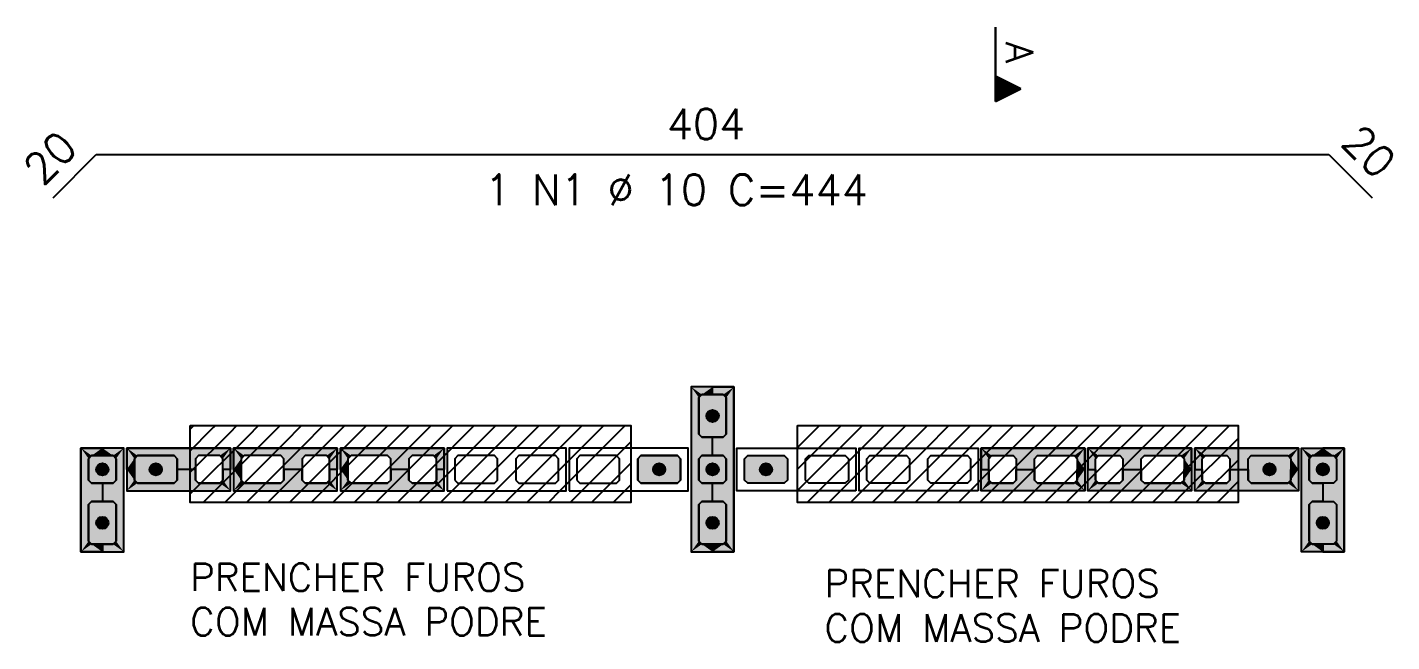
# Model space of a CAD drawing. Extents: x -1.9 to 86, y -1.6 to 61.
# Drawn here: x 54.97 to 63.92, y 24.1 to 28.12 of the extents above; entities that cross this region are included whole.
import ezdxf

# ---------------------------------------------------------------- set-up
doc = ezdxf.new("R2010")
doc.units = 0
doc.header["$MEASUREMENT"] = 0
for name, color, linetype in [('PENA_01', 1, 'CONTINUOUS'), ('PENA_02', 2, 'CONTINUOUS'), ('PENA_03', 3, 'CONTINUOUS'), ('PENA_05', 5, 'CONTINUOUS'), ('PENA_11', 252, 'CONTINUOUS'), ('PENA_19', 240, 'CONTINUOUS'), ('PENA_21', 100, 'CONTINUOUS')]:
    doc.layers.add(name, color=color, linetype=linetype)
doc.styles.get("Standard").update_dxf_attribs({"font": 'ROMANS.SHX'})

msp = doc.modelspace()

# ---------------------------------------------------------------- linework, layer by layer
at = {"layer": 'PENA_01', "linetype": 'Continuous'}
for p, q in [((56.0402, 25.4898), (56.0601, 25.5096)), ((56.0402, 25.3484), (56.1805, 25.4886)), ((56.0601, 25.5096), (56.0635, 25.5131)), ((56.1805, 25.4886), (56.2049, 25.5131)), ((56.3009, 25.4676), (56.3464, 25.5131)), ((56.4213, 25.4466), (56.4878, 25.5131)), ((56.5417, 25.4256), (56.6292, 25.5131)), ((56.6621, 25.4045), (56.7706, 25.5131)), ((56.7825, 25.3835), (56.912, 25.5131)), ((56.9029, 25.3625), (57.0535, 25.5131)), ((57.0233, 25.3415), (57.1949, 25.5131)), ((57.1437, 25.3205), (57.3363, 25.5131)), ((57.2641, 25.2995), (57.4777, 25.5131)), ((57.3846, 25.2785), (57.6191, 25.5131)), ((57.505, 25.2575), (57.7606, 25.5131)), ((57.6254, 25.2364), (57.902, 25.5131)), ((57.7458, 25.2154), (58.0434, 25.5131)), ((57.8662, 25.1944), (58.1848, 25.5131)), ((57.9866, 25.1734), (58.3263, 25.5131)), ((58.107, 25.1524), (58.4677, 25.5131)), ((58.2274, 25.1314), (58.6091, 25.5131)), ((58.3478, 25.1104), (58.7505, 25.5131)), ((58.4682, 25.0894), (58.8919, 25.5131)), ((60.0215, 25.5113), (60.023, 25.5128)), ((60.0215, 25.3698), (60.1434, 25.4918)), ((60.023, 25.5128), (60.0233, 25.5131)), ((60.1434, 25.4918), (60.1647, 25.5131)), ((60.2639, 25.4708), (60.3061, 25.5131)), ((60.3843, 25.4498), (60.4476, 25.5131)), ((60.5047, 25.4287), (60.589, 25.5131)), ((60.6251, 25.4077), (60.7304, 25.5131)), ((60.7455, 25.3867), (60.8718, 25.5131)), ((60.8659, 25.3657), (61.0133, 25.5131)), ((60.9863, 25.3447), (61.1547, 25.5131)), ((61.1067, 25.3237), (61.2961, 25.5131)), ((61.2271, 25.3027), (61.4375, 25.5131)), ((61.3475, 25.2817), (61.5789, 25.5131)), ((61.468, 25.2606), (61.7204, 25.5131)), ((61.5884, 25.2396), (61.8618, 25.5131)), ((61.7088, 25.2186), (62.0032, 25.5131)), ((61.8292, 25.1976), (62.1446, 25.5131)), ((61.9496, 25.1766), (62.286, 25.5131)), ((62.07, 25.1556), (62.4275, 25.5131)), ((62.1904, 25.1346), (62.5689, 25.5131)), ((62.3108, 25.1136), (62.7103, 25.5131)), ((62.4312, 25.0926), (62.8517, 25.5131)), ((56.0402, 25.2069), (56.3009, 25.4676)), ((56.0402, 25.0655), (56.4213, 25.4466)), ((56.1253, 25.0092), (56.5417, 25.4256)), ((56.2668, 25.0092), (56.6621, 25.4045)), ((58.5886, 25.0684), (58.9276, 25.4073)), ((60.0215, 25.2284), (60.2639, 25.4708)), ((60.0215, 25.087), (60.3843, 25.4498)), ((60.0851, 25.0092), (60.5047, 25.4287)), ((60.2266, 25.0092), (60.6251, 25.4077)), ((62.5516, 25.0715), (62.9089, 25.4288)), ((56.4082, 25.0092), (56.7825, 25.3835)), ((56.5496, 25.0092), (56.9029, 25.3625)), ((56.691, 25.0092), (57.0233, 25.3415)), ((56.8324, 25.0092), (57.1437, 25.3205)), ((60.368, 25.0092), (60.7455, 25.3867)), ((60.5094, 25.0092), (60.8659, 25.3657)), ((60.6508, 25.0092), (60.9863, 25.3447)), ((60.7922, 25.0092), (61.1067, 25.3237)), ((56.9739, 25.0092), (57.2641, 25.2995)), ((57.1153, 25.0092), (57.3846, 25.2785)), ((57.2567, 25.0092), (57.505, 25.2575)), ((57.3981, 25.0092), (57.6254, 25.2364)), ((58.7091, 25.0473), (58.9276, 25.2659)), ((60.9337, 25.0092), (61.2271, 25.3027)), ((61.0751, 25.0092), (61.3475, 25.2817)), ((61.2165, 25.0092), (61.468, 25.2606)), ((61.3579, 25.0092), (61.5884, 25.2396)), ((62.672, 25.0505), (62.9089, 25.2874)), ((57.5395, 25.0092), (57.7458, 25.2154)), ((57.681, 25.0092), (57.8662, 25.1944)), ((57.8224, 25.0092), (57.9866, 25.1734)), ((57.9638, 25.0092), (58.107, 25.1524)), ((58.1052, 25.0092), (58.2274, 25.1314)), ((61.4993, 25.0092), (61.7088, 25.2186)), ((61.6408, 25.0092), (61.8292, 25.1976)), ((61.7822, 25.0092), (61.9496, 25.1766)), ((61.9236, 25.0092), (62.07, 25.1556)), ((62.065, 25.0092), (62.1904, 25.1346)), ((62.7925, 25.0295), (62.9089, 25.146)), ((58.2467, 25.0092), (58.3478, 25.1104)), ((58.3881, 25.0092), (58.4682, 25.0894)), ((58.5295, 25.0092), (58.5886, 25.0684)), ((58.6709, 25.0092), (58.7091, 25.0473)), ((58.8295, 25.0263), (58.9276, 25.1245)), ((62.2065, 25.0092), (62.3108, 25.1136)), ((62.3479, 25.0092), (62.4312, 25.0926)), ((62.4893, 25.0092), (62.5516, 25.0715)), ((62.6307, 25.0092), (62.672, 25.0505)), ((58.8123, 25.0092), (58.8295, 25.0263)), ((62.7721, 25.0092), (62.7925, 25.0295))]:
    msp.add_line(p, q, dxfattribs=at)
for points in [[(59.5341, 25.4361), (59.5541, 25.4561), (59.5541, 25.6961), (59.5341, 25.7161), (59.3941, 25.7161), (59.3741, 25.6961), (59.3741, 25.4561), (59.3941, 25.4361), (59.5341, 25.4361)], [(56.0402, 25.5131), (58.9276, 25.5131), (58.9276, 25.0092), (56.0402, 25.0092), (56.0402, 25.5131)], [(60.0215, 25.5131), (62.9089, 25.5131), (62.9089, 25.0092), (60.0215, 25.0092), (60.0215, 25.5131)], [(55.3741, 25.2961), (55.3741, 25.1561), (55.3941, 25.1361), (55.5341, 25.1361), (55.5541, 25.1561), (55.5541, 25.2961), (55.5341, 25.3161), (55.3941, 25.3161), (55.3741, 25.2961)], [(55.9341, 25.3161), (55.6941, 25.3161), (55.6741, 25.2961), (55.6741, 25.1561), (55.6941, 25.1361), (55.9341, 25.1361), (55.9541, 25.1561), (55.9541, 25.2961), (55.9341, 25.3161)], [(56.2341, 25.3161), (56.0941, 25.3161), (56.0741, 25.2961), (56.0741, 25.1561), (56.0941, 25.1361), (56.2341, 25.1361), (56.2541, 25.1561), (56.2541, 25.2961), (56.2341, 25.3161)], [(56.6341, 25.3161), (56.3941, 25.3161), (56.3741, 25.2961), (56.3741, 25.1561), (56.3941, 25.1361), (56.6341, 25.1361), (56.6541, 25.1561), (56.6541, 25.2961), (56.6341, 25.3161)], [(56.9341, 25.3161), (56.7941, 25.3161), (56.7741, 25.2961), (56.7741, 25.1561), (56.7941, 25.1361), (56.9341, 25.1361), (56.9541, 25.1561), (56.9541, 25.2961), (56.9341, 25.3161)], [(57.3341, 25.3161), (57.0941, 25.3161), (57.0741, 25.2961), (57.0741, 25.1561), (57.0941, 25.1361), (57.3341, 25.1361), (57.3541, 25.1561), (57.3541, 25.2961), (57.3341, 25.3161)], [(57.6341, 25.3161), (57.4941, 25.3161), (57.4741, 25.2961), (57.4741, 25.1561), (57.4941, 25.1361), (57.6341, 25.1361), (57.6541, 25.1561), (57.6541, 25.2961), (57.6341, 25.3161)], [(57.7741, 25.1561), (57.7941, 25.1361), (58.0341, 25.1361), (58.0541, 25.1561), (58.0541, 25.2961), (58.0341, 25.3161), (57.7941, 25.3161), (57.7741, 25.2961), (57.7741, 25.1561)], [(58.1741, 25.1561), (58.1941, 25.1361), (58.4341, 25.1361), (58.4541, 25.1561), (58.4541, 25.2961), (58.4341, 25.3161), (58.1941, 25.3161), (58.1741, 25.2961), (58.1741, 25.1561)], [(58.5741, 25.1561), (58.5941, 25.1361), (58.8341, 25.1361), (58.8541, 25.1561), (58.8541, 25.2961), (58.8341, 25.3161), (58.5941, 25.3161), (58.5741, 25.2961), (58.5741, 25.1561)], [(58.9741, 25.1561), (58.9941, 25.1361), (59.2341, 25.1361), (59.2541, 25.1561), (59.2541, 25.2961), (59.2341, 25.3161), (58.9941, 25.3161), (58.9741, 25.2961), (58.9741, 25.1561)], [(59.5341, 25.1361), (59.5541, 25.1561), (59.5541, 25.2961), (59.5341, 25.3161), (59.3941, 25.3161), (59.3741, 25.2961), (59.3741, 25.1561), (59.3941, 25.1361), (59.5341, 25.1361)], [(59.9541, 25.1561), (59.9341, 25.1361), (59.6941, 25.1361), (59.6741, 25.1561), (59.6741, 25.2961), (59.6941, 25.3161), (59.9341, 25.3161), (59.9541, 25.2961), (59.9541, 25.1561)], [(60.3541, 25.1561), (60.3341, 25.1361), (60.0941, 25.1361), (60.0741, 25.1561), (60.0741, 25.2961), (60.0941, 25.3161), (60.3341, 25.3161), (60.3541, 25.2961), (60.3541, 25.1561)], [(60.7541, 25.1561), (60.7341, 25.1361), (60.4941, 25.1361), (60.4741, 25.1561), (60.4741, 25.2961), (60.4941, 25.3161), (60.7341, 25.3161), (60.7541, 25.2961), (60.7541, 25.1561)], [(61.1541, 25.1561), (61.1341, 25.1361), (60.8941, 25.1361), (60.8741, 25.1561), (60.8741, 25.2961), (60.8941, 25.3161), (61.1341, 25.3161), (61.1541, 25.2961), (61.1541, 25.1561)], [(61.2941, 25.3161), (61.4341, 25.3161), (61.4541, 25.2961), (61.4541, 25.1561), (61.4341, 25.1361), (61.2941, 25.1361), (61.2741, 25.1561), (61.2741, 25.2961), (61.2941, 25.3161)], [(61.5941, 25.3161), (61.8341, 25.3161), (61.8541, 25.2961), (61.8541, 25.1561), (61.8341, 25.1361), (61.5941, 25.1361), (61.5741, 25.1561), (61.5741, 25.2961), (61.5941, 25.3161)], [(61.9941, 25.3161), (62.1341, 25.3161), (62.1541, 25.2961), (62.1541, 25.1561), (62.1341, 25.1361), (61.9941, 25.1361), (61.9741, 25.1561), (61.9741, 25.2961), (61.9941, 25.3161)], [(62.2941, 25.3161), (62.5341, 25.3161), (62.5541, 25.2961), (62.5541, 25.1561), (62.5341, 25.1361), (62.2941, 25.1361), (62.2741, 25.1561), (62.2741, 25.2961), (62.2941, 25.3161)], [(62.6941, 25.3161), (62.8341, 25.3161), (62.8541, 25.2961), (62.8541, 25.1561), (62.8341, 25.1361), (62.6941, 25.1361), (62.6741, 25.1561), (62.6741, 25.2961), (62.6941, 25.3161)], [(62.9941, 25.3161), (63.2341, 25.3161), (63.2541, 25.2961), (63.2541, 25.1561), (63.2341, 25.1361), (62.9941, 25.1361), (62.9741, 25.1561), (62.9741, 25.2961), (62.9941, 25.3161)], [(63.5541, 25.2961), (63.5541, 25.1561), (63.5341, 25.1361), (63.3941, 25.1361), (63.3741, 25.1561), (63.3741, 25.2961), (63.3941, 25.3161), (63.5341, 25.3161), (63.5541, 25.2961)], [(55.3741, 24.9961), (55.3741, 24.7561), (55.3941, 24.7361), (55.5341, 24.7361), (55.5541, 24.7561), (55.5541, 24.9961), (55.5341, 25.0161), (55.3941, 25.0161), (55.3741, 24.9961)], [(59.5341, 24.7361), (59.5541, 24.7561), (59.5541, 24.9961), (59.5341, 25.0161), (59.3941, 25.0161), (59.3741, 24.9961), (59.3741, 24.7561), (59.3941, 24.7361), (59.5341, 24.7361)], [(63.5541, 24.9961), (63.5541, 24.7561), (63.5341, 24.7361), (63.3941, 24.7361), (63.3741, 24.7561), (63.3741, 24.9961), (63.3941, 25.0161), (63.5341, 25.0161), (63.5541, 24.9961)]]:
    msp.add_lwpolyline(points, dxfattribs=at)
at = {"layer": 'PENA_02', "linetype": 'Continuous'}
for p, q in [((59.6041, 25.7661), (59.3241, 25.7661)), ((59.3241, 25.7661), (59.3241, 24.6861)), ((59.6041, 24.6861), (59.6041, 25.7661)), ((59.3241, 24.6861), (59.6041, 24.6861))]:
    msp.add_line(p, q, dxfattribs=at)
for points in [[(55.3241, 25.3661), (55.3241, 24.6861), (55.6041, 24.6861), (55.6041, 25.3661), (55.3241, 25.3661)], [(56.3041, 25.3661), (55.6241, 25.3661), (55.6241, 25.0861), (56.3041, 25.0861), (56.3041, 25.3661)], [(57.0041, 25.3661), (56.3241, 25.3661), (56.3241, 25.0861), (57.0041, 25.0861), (57.0041, 25.3661)], [(57.7041, 25.3661), (57.0241, 25.3661), (57.0241, 25.0861), (57.7041, 25.0861), (57.7041, 25.3661)], [(57.7241, 25.0861), (58.5041, 25.0861), (58.5041, 25.3661), (57.7241, 25.3661), (57.7241, 25.0861)], [(58.5241, 25.0861), (59.3041, 25.0861), (59.3041, 25.3661), (58.5241, 25.3661), (58.5241, 25.0861)], [(60.4041, 25.0861), (59.6241, 25.0861), (59.6241, 25.3661), (60.4041, 25.3661), (60.4041, 25.0861)], [(61.2041, 25.0861), (60.4241, 25.0861), (60.4241, 25.3661), (61.2041, 25.3661), (61.2041, 25.0861)], [(61.2241, 25.3661), (61.9041, 25.3661), (61.9041, 25.0861), (61.2241, 25.0861), (61.2241, 25.3661)], [(61.9241, 25.3661), (62.6041, 25.3661), (62.6041, 25.0861), (61.9241, 25.0861), (61.9241, 25.3661)], [(62.6241, 25.3661), (63.3041, 25.3661), (63.3041, 25.0861), (62.6241, 25.0861), (62.6241, 25.3661)], [(63.6041, 25.3661), (63.6041, 24.6861), (63.3241, 24.6861), (63.3241, 25.3661), (63.6041, 25.3661)]]:
    msp.add_lwpolyline(points, dxfattribs=at)
at = {"layer": 'PENA_03', "linetype": 'Continuous'}
for p, q in [((61.3188, 28.123), (61.3188, 27.6366)), ((61.3195, 27.8022), (61.3195, 28.123)), ((61.4848, 27.7196), (61.3195, 27.8022)), ((61.3195, 27.6378), (61.3195, 27.8014)), ((61.4832, 27.7196), (61.3195, 27.8014)), ((61.3316, 27.643), (61.3316, 27.7962)), ((61.3444, 27.6494), (61.3444, 27.7898)), ((61.3571, 27.6558), (61.3571, 27.7834)), ((61.3699, 27.6622), (61.3699, 27.777)), ((61.3827, 27.6686), (61.3827, 27.7707)), ((61.3954, 27.6749), (61.3954, 27.7643)), ((61.4082, 27.6813), (61.4082, 27.7579)), ((61.4209, 27.6877), (61.4209, 27.7515)), ((61.4337, 27.6941), (61.4337, 27.7451)), ((61.4465, 27.7005), (61.4465, 27.7388)), ((61.4592, 27.7068), (61.4592, 27.7324)), ((61.472, 27.7132), (61.472, 27.726)), ((61.3188, 27.6366), (61.4848, 27.7196)), ((61.3195, 27.6378), (61.4832, 27.7196))]:
    msp.add_line(p, q, dxfattribs=at)
for points in [[(59.3941, 25.4361), (59.3741, 25.4561), (59.3741, 25.6961), (59.3941, 25.7161), (59.5341, 25.7161), (59.5541, 25.6961), (59.5541, 25.4561), (59.5341, 25.4361), (59.3941, 25.4361)], [(55.5541, 25.1561), (55.5341, 25.1361), (55.3941, 25.1361), (55.3741, 25.1561), (55.3741, 25.2961), (55.3941, 25.3161), (55.5341, 25.3161), (55.5541, 25.2961), (55.5541, 25.1561)], [(55.6741, 25.2961), (55.6941, 25.3161), (55.9341, 25.3161), (55.9541, 25.2961), (55.9541, 25.1561), (55.9341, 25.1361), (55.6941, 25.1361), (55.6741, 25.1561), (55.6741, 25.2961)], [(59.2541, 25.1561), (59.2341, 25.1361), (58.9941, 25.1361), (58.9741, 25.1561), (58.9741, 25.2961), (58.9941, 25.3161), (59.2341, 25.3161), (59.2541, 25.2961), (59.2541, 25.1561)], [(59.5541, 25.1561), (59.5341, 25.1361), (59.3941, 25.1361), (59.3741, 25.1561), (59.3741, 25.2961), (59.3941, 25.3161), (59.5341, 25.3161), (59.5541, 25.2961), (59.5541, 25.1561)], [(59.6741, 25.2961), (59.6941, 25.3161), (59.9341, 25.3161), (59.9541, 25.2961), (59.9541, 25.1561), (59.9341, 25.1361), (59.6941, 25.1361), (59.6741, 25.1561), (59.6741, 25.2961)], [(63.2541, 25.1561), (63.2341, 25.1361), (62.9941, 25.1361), (62.9741, 25.1561), (62.9741, 25.2961), (62.9941, 25.3161), (63.2341, 25.3161), (63.2541, 25.2961), (63.2541, 25.1561)], [(63.5541, 25.1561), (63.5341, 25.1361), (63.3941, 25.1361), (63.3741, 25.1561), (63.3741, 25.2961), (63.3941, 25.3161), (63.5341, 25.3161), (63.5541, 25.2961), (63.5541, 25.1561)], [(55.3941, 24.7361), (55.3741, 24.7561), (55.3741, 24.9961), (55.3941, 25.0161), (55.5341, 25.0161), (55.5541, 24.9961), (55.5541, 24.7561), (55.5341, 24.7361), (55.3941, 24.7361)], [(59.3941, 24.7361), (59.3741, 24.7561), (59.3741, 24.9961), (59.3941, 25.0161), (59.5341, 25.0161), (59.5541, 24.9961), (59.5541, 24.7561), (59.5341, 24.7361), (59.3941, 24.7361)], [(63.3941, 24.7361), (63.3741, 24.7561), (63.3741, 24.9961), (63.3941, 25.0161), (63.5341, 25.0161), (63.5541, 24.9961), (63.5541, 24.7561), (63.5341, 24.7361), (63.3941, 24.7361)]]:
    msp.add_lwpolyline(points, dxfattribs=at)
for centre in [(59.4641, 25.5761), (55.4641, 25.2261), (55.8141, 25.2261), (59.1141, 25.2261), (59.4641, 25.2261), (59.8141, 25.2261), (63.1141, 25.2261), (63.4641, 25.2261), (55.4641, 24.8761), (59.4641, 24.8761), (63.4641, 24.8761)]:
    msp.add_circle(centre, 0.04, dxfattribs=at)
for points in [[(59.5041, 25.5761), (59.4441, 25.6107), (59.4265, 25.5897)], [(59.5041, 25.5761), (59.4265, 25.5897), (59.4265, 25.5624)], [(59.5041, 25.5761), (59.471, 25.6155), (59.4441, 25.6107)], [(59.5041, 25.5761), (59.4947, 25.6018), (59.471, 25.6155)], [(59.5041, 25.5761), (59.4265, 25.5624), (59.4441, 25.5414)], [(59.5041, 25.5761), (59.4441, 25.5414), (59.471, 25.5367)], [(59.5041, 25.5761), (59.471, 25.5367), (59.4947, 25.5504)], [(59.5041, 25.5761), (59.4947, 25.5504), (59.5041, 25.5761)], [(55.5041, 25.2261), (55.4441, 25.2607), (55.4265, 25.2397)], [(55.5041, 25.2261), (55.4265, 25.2397), (55.4265, 25.2124)], [(55.5041, 25.2261), (55.4265, 25.2124), (55.4441, 25.1914)], [(55.5041, 25.2261), (55.471, 25.2655), (55.4441, 25.2607)], [(55.5041, 25.2261), (55.4441, 25.1914), (55.471, 25.1867)], [(55.5041, 25.2261), (55.4947, 25.2518), (55.471, 25.2655)], [(55.5041, 25.2261), (55.471, 25.1867), (55.4947, 25.2004)], [(55.5041, 25.2261), (55.4947, 25.2004), (55.5041, 25.2261)], [(55.8541, 25.2261), (55.7941, 25.2607), (55.7765, 25.2397)], [(55.8541, 25.2261), (55.7765, 25.2397), (55.7765, 25.2124)], [(55.8541, 25.2261), (55.7765, 25.2124), (55.7941, 25.1914)], [(55.8541, 25.2261), (55.821, 25.2655), (55.7941, 25.2607)], [(55.8541, 25.2261), (55.7941, 25.1914), (55.821, 25.1867)], [(55.8541, 25.2261), (55.8447, 25.2518), (55.821, 25.2655)], [(55.8541, 25.2261), (55.821, 25.1867), (55.8447, 25.2004)], [(55.8541, 25.2261), (55.8447, 25.2004), (55.8541, 25.2261)], [(59.1541, 25.2261), (59.0941, 25.2607), (59.0765, 25.2397)], [(59.1541, 25.2261), (59.0765, 25.2397), (59.0765, 25.2124)], [(59.1541, 25.2261), (59.0765, 25.2124), (59.0941, 25.1914)], [(59.1541, 25.2261), (59.121, 25.2655), (59.0941, 25.2607)], [(59.1541, 25.2261), (59.0941, 25.1914), (59.121, 25.1867)], [(59.1541, 25.2261), (59.1447, 25.2518), (59.121, 25.2655)], [(59.1541, 25.2261), (59.121, 25.1867), (59.1447, 25.2004)], [(59.1541, 25.2261), (59.1447, 25.2004), (59.1541, 25.2261)], [(59.5041, 25.2261), (59.4441, 25.2607), (59.4265, 25.2397)], [(59.5041, 25.2261), (59.4265, 25.2397), (59.4265, 25.2124)], [(59.5041, 25.2261), (59.4265, 25.2124), (59.4441, 25.1914)], [(59.5041, 25.2261), (59.471, 25.2655), (59.4441, 25.2607)], [(59.5041, 25.2261), (59.4441, 25.1914), (59.471, 25.1867)], [(59.5041, 25.2261), (59.4947, 25.2518), (59.471, 25.2655)], [(59.5041, 25.2261), (59.471, 25.1867), (59.4947, 25.2004)], [(59.5041, 25.2261), (59.4947, 25.2004), (59.5041, 25.2261)], [(59.8541, 25.2261), (59.7941, 25.2607), (59.7765, 25.2397)], [(59.8541, 25.2261), (59.7765, 25.2397), (59.7765, 25.2124)], [(59.8541, 25.2261), (59.7765, 25.2124), (59.7941, 25.1914)], [(59.8541, 25.2261), (59.821, 25.2655), (59.7941, 25.2607)], [(59.8541, 25.2261), (59.7941, 25.1914), (59.821, 25.1867)], [(59.8541, 25.2261), (59.8447, 25.2518), (59.821, 25.2655)], [(59.8541, 25.2261), (59.821, 25.1867), (59.8447, 25.2004)], [(59.8541, 25.2261), (59.8447, 25.2004), (59.8541, 25.2261)], [(63.1541, 25.2261), (63.0941, 25.2607), (63.0765, 25.2397)], [(63.1541, 25.2261), (63.0765, 25.2397), (63.0765, 25.2124)], [(63.1541, 25.2261), (63.0765, 25.2124), (63.0941, 25.1914)], [(63.1541, 25.2261), (63.121, 25.2655), (63.0941, 25.2607)], [(63.1541, 25.2261), (63.0941, 25.1914), (63.121, 25.1867)], [(63.1541, 25.2261), (63.1447, 25.2518), (63.121, 25.2655)], [(63.1541, 25.2261), (63.121, 25.1867), (63.1447, 25.2004)], [(63.1541, 25.2261), (63.1447, 25.2004), (63.1541, 25.2261)], [(63.5041, 25.2261), (63.4441, 25.2607), (63.4265, 25.2397)], [(63.5041, 25.2261), (63.4265, 25.2397), (63.4265, 25.2124)], [(63.5041, 25.2261), (63.4265, 25.2124), (63.4441, 25.1914)], [(63.5041, 25.2261), (63.471, 25.2655), (63.4441, 25.2607)], [(63.5041, 25.2261), (63.4441, 25.1914), (63.471, 25.1867)], [(63.5041, 25.2261), (63.4947, 25.2518), (63.471, 25.2655)], [(63.5041, 25.2261), (63.471, 25.1867), (63.4947, 25.2004)], [(63.5041, 25.2261), (63.4947, 25.2004), (63.5041, 25.2261)], [(55.5041, 24.8761), (55.4441, 24.9107), (55.4265, 24.8897)], [(55.5041, 24.8761), (55.4265, 24.8897), (55.4265, 24.8624)], [(55.5041, 24.8761), (55.4265, 24.8624), (55.4441, 24.8414)], [(55.5041, 24.8761), (55.471, 24.9155), (55.4441, 24.9107)], [(55.5041, 24.8761), (55.4441, 24.8414), (55.471, 24.8367)], [(55.5041, 24.8761), (55.4947, 24.9018), (55.471, 24.9155)], [(55.5041, 24.8761), (55.471, 24.8367), (55.4947, 24.8504)], [(55.5041, 24.8761), (55.4947, 24.8504), (55.5041, 24.8761)], [(59.5041, 24.8761), (59.4441, 24.9107), (59.4265, 24.8897)], [(59.5041, 24.8761), (59.4265, 24.8897), (59.4265, 24.8624)], [(59.5041, 24.8761), (59.4265, 24.8624), (59.4441, 24.8414)], [(59.5041, 24.8761), (59.471, 24.9155), (59.4441, 24.9107)], [(59.5041, 24.8761), (59.4441, 24.8414), (59.471, 24.8367)], [(59.5041, 24.8761), (59.4947, 24.9018), (59.471, 24.9155)], [(59.5041, 24.8761), (59.471, 24.8367), (59.4947, 24.8504)], [(59.5041, 24.8761), (59.4947, 24.8504), (59.5041, 24.8761)], [(63.5041, 24.8761), (63.4441, 24.9107), (63.4265, 24.8897)], [(63.5041, 24.8761), (63.4265, 24.8897), (63.4265, 24.8624)], [(63.5041, 24.8761), (63.4265, 24.8624), (63.4441, 24.8414)], [(63.5041, 24.8761), (63.471, 24.9155), (63.4441, 24.9107)], [(63.5041, 24.8761), (63.4441, 24.8414), (63.471, 24.8367)], [(63.5041, 24.8761), (63.4947, 24.9018), (63.471, 24.9155)], [(63.5041, 24.8761), (63.471, 24.8367), (63.4947, 24.8504)], [(63.5041, 24.8761), (63.4947, 24.8504), (63.5041, 24.8761)]]:
    msp.add_solid(points, dxfattribs=at)
at = {"layer": 'PENA_05', "linetype": 'Continuous'}
for p, q in [((55.1412, 27.0062), (55.4241, 27.2891)), ((55.4241, 27.2891), (63.5041, 27.2891)), ((63.5041, 27.2891), (63.7869, 27.0062))]:
    msp.add_line(p, q, dxfattribs=at)
at = {"layer": 'PENA_11', "linetype": 'Continuous'}
for points in [[(59.3941, 25.4361), (59.3741, 25.6961), (59.3941, 25.7161)], [(59.3941, 25.4361), (59.3741, 25.4561), (59.3741, 25.6961)], [(59.3941, 25.4361), (59.3941, 25.7161), (59.5341, 25.7161)], [(59.3941, 25.4361), (59.5341, 25.7161), (59.5541, 25.6961)], [(59.3941, 25.4361), (59.5541, 25.6961), (59.5541, 25.4561)], [(59.3941, 25.4361), (59.5541, 25.4561), (59.5341, 25.4361)], [(59.3941, 25.4361), (59.5341, 25.4361), (59.3941, 25.4361)], [(55.5541, 25.1561), (55.3741, 25.2961), (55.3941, 25.3161)], [(55.5541, 25.1561), (55.3941, 25.3161), (55.5341, 25.3161)], [(55.5541, 25.1561), (55.5341, 25.3161), (55.5541, 25.2961)], [(55.6741, 25.2961), (55.6941, 25.3161), (55.9341, 25.3161)], [(55.6741, 25.2961), (55.9341, 25.3161), (55.9541, 25.2961)], [(59.2541, 25.1561), (58.9741, 25.2961), (58.9941, 25.3161)], [(59.2541, 25.1561), (58.9941, 25.3161), (59.2341, 25.3161)], [(59.2541, 25.1561), (59.2341, 25.3161), (59.2541, 25.2961)], [(59.5541, 25.1561), (59.3741, 25.2961), (59.3941, 25.3161)], [(59.5541, 25.1561), (59.3941, 25.3161), (59.5341, 25.3161)], [(59.5541, 25.1561), (59.5341, 25.3161), (59.5541, 25.2961)], [(59.6741, 25.2961), (59.6941, 25.3161), (59.9341, 25.3161)], [(59.6741, 25.2961), (59.9341, 25.3161), (59.9541, 25.2961)], [(63.2541, 25.1561), (62.9741, 25.2961), (62.9941, 25.3161)], [(63.2541, 25.1561), (62.9941, 25.3161), (63.2341, 25.3161)], [(63.2541, 25.1561), (63.2341, 25.3161), (63.2541, 25.2961)], [(63.5541, 25.1561), (63.3741, 25.2961), (63.3941, 25.3161)], [(63.5541, 25.1561), (63.3941, 25.3161), (63.5341, 25.3161)], [(63.5541, 25.1561), (63.5341, 25.3161), (63.5541, 25.2961)], [(55.5541, 25.1561), (55.3741, 25.1561), (55.3741, 25.2961)], [(55.5541, 25.1561), (55.5541, 25.2961), (55.5541, 25.1561)], [(55.6741, 25.2961), (55.9541, 25.2961), (55.9541, 25.1561)], [(55.6741, 25.2961), (55.9541, 25.1561), (55.9341, 25.1361)], [(55.6741, 25.2961), (55.9341, 25.1361), (55.6941, 25.1361)], [(55.6741, 25.2961), (55.6941, 25.1361), (55.6741, 25.1561)], [(55.6741, 25.2961), (55.6741, 25.1561), (55.6741, 25.2961)], [(59.2541, 25.1561), (58.9741, 25.1561), (58.9741, 25.2961)], [(59.2541, 25.1561), (59.2541, 25.2961), (59.2541, 25.1561)], [(59.5541, 25.1561), (59.3741, 25.1561), (59.3741, 25.2961)], [(59.5541, 25.1561), (59.5541, 25.2961), (59.5541, 25.1561)], [(59.6741, 25.2961), (59.9541, 25.2961), (59.9541, 25.1561)], [(59.6741, 25.2961), (59.9541, 25.1561), (59.9341, 25.1361)], [(59.6741, 25.2961), (59.9341, 25.1361), (59.6941, 25.1361)], [(59.6741, 25.2961), (59.6941, 25.1361), (59.6741, 25.1561)], [(59.6741, 25.2961), (59.6741, 25.1561), (59.6741, 25.2961)], [(63.2541, 25.1561), (62.9741, 25.1561), (62.9741, 25.2961)], [(63.2541, 25.1561), (63.2541, 25.2961), (63.2541, 25.1561)], [(63.5541, 25.1561), (63.3741, 25.1561), (63.3741, 25.2961)], [(63.5541, 25.1561), (63.5541, 25.2961), (63.5541, 25.1561)], [(55.5541, 25.1561), (55.3941, 25.1361), (55.3741, 25.1561)], [(55.5541, 25.1561), (55.5341, 25.1361), (55.3941, 25.1361)], [(59.2541, 25.1561), (58.9941, 25.1361), (58.9741, 25.1561)], [(59.2541, 25.1561), (59.2341, 25.1361), (58.9941, 25.1361)], [(59.5541, 25.1561), (59.3941, 25.1361), (59.3741, 25.1561)], [(59.5541, 25.1561), (59.5341, 25.1361), (59.3941, 25.1361)], [(63.2541, 25.1561), (62.9941, 25.1361), (62.9741, 25.1561)], [(63.2541, 25.1561), (63.2341, 25.1361), (62.9941, 25.1361)], [(63.5541, 25.1561), (63.3941, 25.1361), (63.3741, 25.1561)], [(63.5541, 25.1561), (63.5341, 25.1361), (63.3941, 25.1361)], [(55.3941, 24.7361), (55.3741, 24.9961), (55.3941, 25.0161)], [(55.3941, 24.7361), (55.3741, 24.7561), (55.3741, 24.9961)], [(55.3941, 24.7361), (55.3941, 25.0161), (55.5341, 25.0161)], [(55.3941, 24.7361), (55.5341, 25.0161), (55.5541, 24.9961)], [(55.3941, 24.7361), (55.5541, 24.9961), (55.5541, 24.7561)], [(59.3941, 24.7361), (59.3741, 24.9961), (59.3941, 25.0161)], [(59.3941, 24.7361), (59.3741, 24.7561), (59.3741, 24.9961)], [(59.3941, 24.7361), (59.3941, 25.0161), (59.5341, 25.0161)], [(59.3941, 24.7361), (59.5341, 25.0161), (59.5541, 24.9961)], [(59.3941, 24.7361), (59.5541, 24.9961), (59.5541, 24.7561)], [(63.3941, 24.7361), (63.3741, 24.9961), (63.3941, 25.0161)], [(63.3941, 24.7361), (63.3741, 24.7561), (63.3741, 24.9961)], [(63.3941, 24.7361), (63.3941, 25.0161), (63.5341, 25.0161)], [(63.3941, 24.7361), (63.5341, 25.0161), (63.5541, 24.9961)], [(63.3941, 24.7361), (63.5541, 24.9961), (63.5541, 24.7561)], [(55.3941, 24.7361), (55.5541, 24.7561), (55.5341, 24.7361)], [(55.3941, 24.7361), (55.5341, 24.7361), (55.3941, 24.7361)], [(59.3941, 24.7361), (59.5541, 24.7561), (59.5341, 24.7361)], [(59.3941, 24.7361), (59.5341, 24.7361), (59.3941, 24.7361)], [(63.3941, 24.7361), (63.5541, 24.7561), (63.5341, 24.7361)], [(63.3941, 24.7361), (63.5341, 24.7361), (63.3941, 24.7361)]]:
    msp.add_solid(points, dxfattribs=at)
at = {"layer": 'PENA_19', "linetype": 'Continuous'}
for points in [[(59.4641, 24.6861), (59.4641, 24.7361), (59.3941, 24.7361), (59.3741, 24.7561), (59.3741, 24.9961), (59.3941, 25.0161), (59.4641, 25.0161), (59.4641, 25.1361), (59.3941, 25.1361), (59.3741, 25.1561), (59.3741, 25.2961), (59.3941, 25.3161), (59.4641, 25.3161), (59.4641, 25.4361), (59.3941, 25.4361), (59.3741, 25.4561), (59.3741, 25.6961), (59.3941, 25.7161), (59.4641, 25.7161), (59.4641, 25.7661), (59.3241, 25.7661), (59.3241, 24.6861), (59.4641, 24.6861)], [(59.4641, 24.6861), (59.4641, 24.7361), (59.5341, 24.7361), (59.5541, 24.7561), (59.5541, 24.9961), (59.5341, 25.0161), (59.4641, 25.0161), (59.4641, 25.1361), (59.5341, 25.1361), (59.5541, 25.1561), (59.5541, 25.2961), (59.5341, 25.3161), (59.4641, 25.3161), (59.4641, 25.4361), (59.5341, 25.4361), (59.5541, 25.4561), (59.5541, 25.6961), (59.5341, 25.7161), (59.4641, 25.7161), (59.4641, 25.7661), (59.6041, 25.7661), (59.6041, 24.6861), (59.4641, 24.6861)]]:
    msp.add_lwpolyline(points, dxfattribs=at)
for points in [[(59.4641, 25.7661), (59.3241, 25.7661), (59.3941, 25.7161)], [(59.3941, 25.7161), (59.3241, 25.7661), (59.3741, 25.6961)], [(59.3241, 25.7661), (59.3741, 24.7561), (59.3741, 25.6961)], [(59.3241, 24.6861), (59.3741, 24.7561), (59.3241, 25.7661)], [(59.4641, 25.7161), (59.4641, 25.7661), (59.3941, 25.7161)], [(59.6041, 25.7661), (59.5341, 25.7161), (59.4641, 25.7161)], [(59.6041, 25.7661), (59.4641, 25.7161), (59.4641, 25.7661)], [(59.6041, 25.7661), (59.5541, 25.6961), (59.5341, 25.7161)], [(59.5541, 25.4561), (59.6041, 25.7661), (59.5541, 25.2961)], [(59.5541, 25.2961), (59.6041, 25.7661), (59.5541, 25.1561)], [(59.6041, 25.7661), (59.5541, 24.9961), (59.5541, 25.1561)], [(59.6041, 25.7661), (59.5541, 24.7561), (59.5541, 24.9961)], [(59.6041, 24.6861), (59.5541, 24.7561), (59.6041, 25.7661)], [(59.6041, 25.7661), (59.5541, 25.4561), (59.5541, 25.6961)], [(59.3741, 25.6961), (59.3741, 24.7561), (59.3741, 24.9961)], [(59.3741, 24.9961), (59.3741, 25.6961), (59.3741, 25.1561)], [(59.3741, 25.1561), (59.3741, 25.6961), (59.3741, 25.2961)], [(59.3741, 25.6961), (59.3741, 25.4561), (59.3741, 25.2961)], [(59.3941, 25.3161), (59.3741, 25.4561), (59.3741, 25.2961)], [(59.3941, 25.3161), (59.3941, 25.4361), (59.3741, 25.4561)], [(59.4641, 25.3161), (59.3941, 25.4361), (59.3941, 25.3161)], [(59.4641, 25.3161), (59.4641, 25.4361), (59.3941, 25.4361)], [(59.4641, 25.3161), (59.5341, 25.4361), (59.5341, 25.3161)], [(59.5341, 25.4361), (59.4641, 25.3161), (59.4641, 25.4361)], [(59.5341, 25.4361), (59.5541, 25.4561), (59.5341, 25.3161)], [(59.5341, 25.3161), (59.5541, 25.4561), (59.5541, 25.2961)], [(59.3941, 25.1361), (59.3741, 25.1561), (59.3941, 25.0161)], [(59.3941, 25.0161), (59.3741, 25.1561), (59.3741, 24.9961)], [(59.3941, 25.1361), (59.3941, 25.0161), (59.4641, 25.0161)], [(59.3941, 25.1361), (59.4641, 25.0161), (59.4641, 25.1361)], [(59.5341, 25.0161), (59.4641, 25.0161), (59.5341, 25.1361)], [(59.4641, 25.0161), (59.4641, 25.1361), (59.5341, 25.1361)], [(59.5541, 25.1561), (59.5541, 24.9961), (59.5341, 25.0161)], [(59.5541, 25.1561), (59.5341, 25.0161), (59.5341, 25.1361)], [(59.3941, 24.7361), (59.3741, 24.7561), (59.3241, 24.6861)], [(59.3941, 24.7361), (59.3241, 24.6861), (59.4641, 24.6861)], [(59.3941, 24.7361), (59.4641, 24.6861), (59.4641, 24.7361)], [(59.4641, 24.6861), (59.5341, 24.7361), (59.6041, 24.6861)], [(59.4641, 24.6861), (59.4641, 24.7361), (59.5341, 24.7361)], [(59.6041, 24.6861), (59.5341, 24.7361), (59.5541, 24.7561)]]:
    msp.add_solid(points, dxfattribs=at)
at = {"layer": 'PENA_21', "linetype": 'Continuous'}
for points in [[(55.4641, 25.3661), (55.4641, 25.3161), (55.3941, 25.3161), (55.3741, 25.2961), (55.3741, 25.1561), (55.3941, 25.1361), (55.4641, 25.1361), (55.4641, 25.0161), (55.3941, 25.0161), (55.3741, 24.9961), (55.3741, 24.7561), (55.3941, 24.7361), (55.4641, 24.7361), (55.4641, 24.6861), (55.3241, 24.6861), (55.3241, 25.3661), (55.4641, 25.3661)], [(55.4641, 25.3661), (55.4641, 25.3161), (55.5341, 25.3161), (55.5541, 25.2961), (55.5541, 25.1561), (55.5341, 25.1361), (55.4641, 25.1361), (55.4641, 25.0161), (55.5341, 25.0161), (55.5541, 24.9961), (55.5541, 24.7561), (55.5341, 24.7361), (55.4641, 24.7361), (55.4641, 24.6861), (55.6041, 24.6861), (55.6041, 25.3661), (55.4641, 25.3661)], [(56.3041, 25.2261), (56.2541, 25.2261), (56.2541, 25.2961), (56.2341, 25.3161), (56.0941, 25.3161), (56.0741, 25.2961), (56.0741, 25.2261), (55.9541, 25.2261), (55.9541, 25.2961), (55.9341, 25.3161), (55.6941, 25.3161), (55.6741, 25.2961), (55.6741, 25.2261), (55.6241, 25.2261), (55.6241, 25.3661), (56.3041, 25.3661), (56.3041, 25.2261)], [(57.0041, 25.2261), (56.9541, 25.2261), (56.9541, 25.2961), (56.9341, 25.3161), (56.7941, 25.3161), (56.7741, 25.2961), (56.7741, 25.2261), (56.6541, 25.2261), (56.6541, 25.2961), (56.6341, 25.3161), (56.3941, 25.3161), (56.3741, 25.2961), (56.3741, 25.2261), (56.3241, 25.2261), (56.3241, 25.3661), (57.0041, 25.3661), (57.0041, 25.2261)], [(57.7041, 25.2261), (57.6541, 25.2261), (57.6541, 25.2961), (57.6341, 25.3161), (57.4941, 25.3161), (57.4741, 25.2961), (57.4741, 25.2261), (57.3541, 25.2261), (57.3541, 25.2961), (57.3341, 25.3161), (57.0941, 25.3161), (57.0741, 25.2961), (57.0741, 25.2261), (57.0241, 25.2261), (57.0241, 25.3661), (57.7041, 25.3661), (57.7041, 25.2261)], [(61.2241, 25.2261), (61.2741, 25.2261), (61.2741, 25.2961), (61.2941, 25.3161), (61.4341, 25.3161), (61.4541, 25.2961), (61.4541, 25.2261), (61.5741, 25.2261), (61.5741, 25.2961), (61.5941, 25.3161), (61.8341, 25.3161), (61.8541, 25.2961), (61.8541, 25.2261), (61.9041, 25.2261), (61.9041, 25.3661), (61.2241, 25.3661), (61.2241, 25.2261)], [(61.9241, 25.2261), (61.9741, 25.2261), (61.9741, 25.2961), (61.9941, 25.3161), (62.1341, 25.3161), (62.1541, 25.2961), (62.1541, 25.2261), (62.2741, 25.2261), (62.2741, 25.2961), (62.2941, 25.3161), (62.5341, 25.3161), (62.5541, 25.2961), (62.5541, 25.2261), (62.6041, 25.2261), (62.6041, 25.3661), (61.9241, 25.3661), (61.9241, 25.2261)], [(62.6241, 25.2261), (62.6741, 25.2261), (62.6741, 25.2961), (62.6941, 25.3161), (62.8341, 25.3161), (62.8541, 25.2961), (62.8541, 25.2261), (62.9741, 25.2261), (62.9741, 25.2961), (62.9941, 25.3161), (63.2341, 25.3161), (63.2541, 25.2961), (63.2541, 25.2261), (63.3041, 25.2261), (63.3041, 25.3661), (62.6241, 25.3661), (62.6241, 25.2261)], [(63.4641, 25.3661), (63.4641, 25.3161), (63.3941, 25.3161), (63.3741, 25.2961), (63.3741, 25.1561), (63.3941, 25.1361), (63.4641, 25.1361), (63.4641, 25.0161), (63.3941, 25.0161), (63.3741, 24.9961), (63.3741, 24.7561), (63.3941, 24.7361), (63.4641, 24.7361), (63.4641, 24.6861), (63.3241, 24.6861), (63.3241, 25.3661), (63.4641, 25.3661)], [(63.4641, 25.3661), (63.4641, 25.3161), (63.5341, 25.3161), (63.5541, 25.2961), (63.5541, 25.1561), (63.5341, 25.1361), (63.4641, 25.1361), (63.4641, 25.0161), (63.5341, 25.0161), (63.5541, 24.9961), (63.5541, 24.7561), (63.5341, 24.7361), (63.4641, 24.7361), (63.4641, 24.6861), (63.6041, 24.6861), (63.6041, 25.3661), (63.4641, 25.3661)], [(56.3041, 25.2261), (56.2541, 25.2261), (56.2541, 25.1561), (56.2341, 25.1361), (56.0941, 25.1361), (56.0741, 25.1561), (56.0741, 25.2261), (55.9541, 25.2261), (55.9541, 25.1561), (55.9341, 25.1361), (55.6941, 25.1361), (55.6741, 25.1561), (55.6741, 25.2261), (55.6241, 25.2261), (55.6241, 25.0861), (56.3041, 25.0861), (56.3041, 25.2261)], [(57.0041, 25.2261), (56.9541, 25.2261), (56.9541, 25.1561), (56.9341, 25.1361), (56.7941, 25.1361), (56.7741, 25.1561), (56.7741, 25.2261), (56.6541, 25.2261), (56.6541, 25.1561), (56.6341, 25.1361), (56.3941, 25.1361), (56.3741, 25.1561), (56.3741, 25.2261), (56.3241, 25.2261), (56.3241, 25.0861), (57.0041, 25.0861), (57.0041, 25.2261)], [(57.7041, 25.2261), (57.6541, 25.2261), (57.6541, 25.1561), (57.6341, 25.1361), (57.4941, 25.1361), (57.4741, 25.1561), (57.4741, 25.2261), (57.3541, 25.2261), (57.3541, 25.1561), (57.3341, 25.1361), (57.0941, 25.1361), (57.0741, 25.1561), (57.0741, 25.2261), (57.0241, 25.2261), (57.0241, 25.0861), (57.7041, 25.0861), (57.7041, 25.2261)], [(61.2241, 25.2261), (61.2741, 25.2261), (61.2741, 25.1561), (61.2941, 25.1361), (61.4341, 25.1361), (61.4541, 25.1561), (61.4541, 25.2261), (61.5741, 25.2261), (61.5741, 25.1561), (61.5941, 25.1361), (61.8341, 25.1361), (61.8541, 25.1561), (61.8541, 25.2261), (61.9041, 25.2261), (61.9041, 25.0861), (61.2241, 25.0861), (61.2241, 25.2261)], [(61.9241, 25.2261), (61.9741, 25.2261), (61.9741, 25.1561), (61.9941, 25.1361), (62.1341, 25.1361), (62.1541, 25.1561), (62.1541, 25.2261), (62.2741, 25.2261), (62.2741, 25.1561), (62.2941, 25.1361), (62.5341, 25.1361), (62.5541, 25.1561), (62.5541, 25.2261), (62.6041, 25.2261), (62.6041, 25.0861), (61.9241, 25.0861), (61.9241, 25.2261)], [(62.6241, 25.2261), (62.6741, 25.2261), (62.6741, 25.1561), (62.6941, 25.1361), (62.8341, 25.1361), (62.8541, 25.1561), (62.8541, 25.2261), (62.9741, 25.2261), (62.9741, 25.1561), (62.9941, 25.1361), (63.2341, 25.1361), (63.2541, 25.1561), (63.2541, 25.2261), (63.3041, 25.2261), (63.3041, 25.0861), (62.6241, 25.0861), (62.6241, 25.2261)]]:
    msp.add_lwpolyline(points, dxfattribs=at)
for points in [[(55.3941, 25.3161), (55.3741, 25.2961), (55.3241, 25.3661)], [(55.3941, 25.3161), (55.3241, 25.3661), (55.4641, 25.3661)], [(55.3241, 25.3661), (55.3741, 25.2961), (55.3241, 24.6861)], [(55.3941, 25.3161), (55.4641, 25.3661), (55.4641, 25.3161)], [(55.6041, 25.3661), (55.4641, 25.3661), (55.5341, 25.3161)], [(55.5341, 25.3161), (55.4641, 25.3661), (55.4641, 25.3161)], [(55.5541, 25.2961), (55.6041, 25.3661), (55.5341, 25.3161)], [(55.6041, 24.6861), (55.6041, 25.3661), (55.5541, 25.2961)], [(56.3041, 25.3661), (55.6941, 25.3161), (55.6241, 25.3661)], [(55.6941, 25.3161), (55.6741, 25.2961), (55.6241, 25.3661)], [(55.6241, 25.3661), (55.6741, 25.2961), (55.6241, 25.2261)], [(55.9341, 25.3161), (55.6941, 25.3161), (56.3041, 25.3661)], [(55.9541, 25.2961), (55.9341, 25.3161), (56.3041, 25.3661)], [(56.3041, 25.3661), (56.0941, 25.3161), (55.9541, 25.2961)], [(55.9541, 25.2261), (55.9541, 25.2961), (56.0941, 25.3161)], [(55.9541, 25.2261), (56.0941, 25.3161), (56.0741, 25.2961)], [(56.3041, 25.3661), (56.2341, 25.3161), (56.0941, 25.3161)], [(56.3041, 25.3661), (56.2541, 25.2961), (56.2341, 25.3161)], [(56.3041, 25.3661), (56.3041, 25.2261), (56.2541, 25.2261)], [(56.3041, 25.3661), (56.2541, 25.2261), (56.2541, 25.2961)], [(57.0041, 25.3661), (56.3941, 25.3161), (56.3241, 25.3661)], [(56.3941, 25.3161), (56.3741, 25.2961), (56.3241, 25.3661)], [(56.3241, 25.3661), (56.3741, 25.2961), (56.3241, 25.2261)], [(56.6341, 25.3161), (56.3941, 25.3161), (57.0041, 25.3661)], [(56.6541, 25.2961), (56.6341, 25.3161), (57.0041, 25.3661)], [(57.0041, 25.3661), (56.7941, 25.3161), (56.6541, 25.2961)], [(56.6541, 25.2261), (56.6541, 25.2961), (56.7941, 25.3161)], [(56.6541, 25.2261), (56.7941, 25.3161), (56.7741, 25.2961)], [(57.0041, 25.3661), (56.9341, 25.3161), (56.7941, 25.3161)], [(57.0041, 25.3661), (56.9541, 25.2961), (56.9341, 25.3161)], [(57.0041, 25.3661), (57.0041, 25.2261), (56.9541, 25.2261)], [(57.0041, 25.3661), (56.9541, 25.2261), (56.9541, 25.2961)], [(57.7041, 25.3661), (57.0941, 25.3161), (57.0241, 25.3661)], [(57.0941, 25.3161), (57.0741, 25.2961), (57.0241, 25.3661)], [(57.0241, 25.3661), (57.0741, 25.2961), (57.0241, 25.2261)], [(57.3341, 25.3161), (57.0941, 25.3161), (57.7041, 25.3661)], [(57.3541, 25.2961), (57.3341, 25.3161), (57.7041, 25.3661)], [(57.7041, 25.3661), (57.4941, 25.3161), (57.3541, 25.2961)], [(57.3541, 25.2261), (57.3541, 25.2961), (57.4941, 25.3161)], [(57.3541, 25.2261), (57.4941, 25.3161), (57.4741, 25.2961)], [(57.7041, 25.3661), (57.6341, 25.3161), (57.4941, 25.3161)], [(57.7041, 25.3661), (57.6541, 25.2961), (57.6341, 25.3161)], [(57.7041, 25.3661), (57.7041, 25.2261), (57.6541, 25.2261)], [(57.7041, 25.3661), (57.6541, 25.2261), (57.6541, 25.2961)], [(61.9041, 25.3661), (61.2241, 25.3661), (61.2941, 25.3161)], [(61.2241, 25.3661), (61.2241, 25.2261), (61.2741, 25.2261)], [(61.2241, 25.3661), (61.2741, 25.2261), (61.2741, 25.2961)], [(61.2241, 25.3661), (61.2741, 25.2961), (61.2941, 25.3161)], [(61.9041, 25.3661), (61.2941, 25.3161), (61.4341, 25.3161)], [(61.9041, 25.3661), (61.4341, 25.3161), (61.4541, 25.2961)], [(61.9041, 25.3661), (61.4541, 25.2961), (61.5941, 25.3161)], [(61.4541, 25.2961), (61.5741, 25.2961), (61.5941, 25.3161)], [(61.9041, 25.3661), (61.5941, 25.3161), (61.8341, 25.3161)], [(61.9041, 25.3661), (61.8341, 25.3161), (61.8541, 25.2961)], [(61.9041, 25.3661), (61.8541, 25.2961), (61.9041, 25.2261)], [(62.6041, 25.3661), (61.9241, 25.3661), (61.9941, 25.3161)], [(61.9241, 25.3661), (61.9241, 25.2261), (61.9741, 25.2261)], [(61.9241, 25.3661), (61.9741, 25.2261), (61.9741, 25.2961)], [(61.9241, 25.3661), (61.9741, 25.2961), (61.9941, 25.3161)], [(62.6041, 25.3661), (61.9941, 25.3161), (62.1341, 25.3161)], [(62.6041, 25.3661), (62.1341, 25.3161), (62.1541, 25.2961)], [(62.6041, 25.3661), (62.1541, 25.2961), (62.2941, 25.3161)], [(62.1541, 25.2961), (62.2741, 25.2961), (62.2941, 25.3161)], [(62.6041, 25.3661), (62.2941, 25.3161), (62.5341, 25.3161)], [(62.6041, 25.3661), (62.5341, 25.3161), (62.5541, 25.2961)], [(62.6041, 25.3661), (62.5541, 25.2961), (62.6041, 25.2261)], [(63.3041, 25.3661), (62.6241, 25.3661), (62.6941, 25.3161)], [(62.6241, 25.3661), (62.6241, 25.2261), (62.6741, 25.2261)], [(62.6241, 25.3661), (62.6741, 25.2261), (62.6741, 25.2961)], [(62.6241, 25.3661), (62.6741, 25.2961), (62.6941, 25.3161)], [(63.3041, 25.3661), (62.6941, 25.3161), (62.8341, 25.3161)], [(63.3041, 25.3661), (62.8341, 25.3161), (62.8541, 25.2961)], [(63.3041, 25.3661), (62.8541, 25.2961), (62.9941, 25.3161)], [(62.8541, 25.2961), (62.9741, 25.2961), (62.9941, 25.3161)], [(63.3041, 25.3661), (62.9941, 25.3161), (63.2341, 25.3161)], [(63.3041, 25.3661), (63.2341, 25.3161), (63.2541, 25.2961)], [(63.3041, 25.3661), (63.2541, 25.2961), (63.3041, 25.2261)], [(63.3941, 25.3161), (63.3741, 25.2961), (63.3241, 25.3661)], [(63.3941, 25.3161), (63.3241, 25.3661), (63.4641, 25.3661)], [(63.3241, 25.3661), (63.3741, 25.2961), (63.3241, 24.6861)], [(63.3941, 25.3161), (63.4641, 25.3661), (63.4641, 25.3161)], [(63.6041, 25.3661), (63.4641, 25.3661), (63.5341, 25.3161)], [(63.5341, 25.3161), (63.4641, 25.3661), (63.4641, 25.3161)], [(63.5541, 25.2961), (63.6041, 25.3661), (63.5341, 25.3161)], [(63.6041, 24.6861), (63.6041, 25.3661), (63.5541, 25.2961)], [(55.3241, 24.6861), (55.3741, 25.2961), (55.3741, 24.7561)], [(55.3741, 24.7561), (55.3741, 25.2961), (55.3741, 25.1561)], [(55.5541, 25.1561), (55.6041, 24.6861), (55.5541, 25.2961)], [(55.6741, 25.2961), (55.6741, 25.2261), (55.6241, 25.2261)], [(55.6241, 25.0861), (55.6741, 25.1561), (55.6241, 25.2261)], [(55.6741, 25.1561), (55.6741, 25.2261), (55.6241, 25.2261)], [(55.9541, 25.2261), (56.0741, 25.2961), (56.0741, 25.2261)], [(55.9541, 25.2261), (55.9541, 25.1561), (56.0941, 25.1361)], [(55.9541, 25.2261), (56.0941, 25.1361), (56.0741, 25.1561)], [(55.9541, 25.2261), (56.0741, 25.1561), (56.0741, 25.2261)], [(56.3041, 25.0861), (56.3041, 25.2261), (56.2541, 25.2261)], [(56.3041, 25.0861), (56.2541, 25.2261), (56.2541, 25.1561)], [(56.3741, 25.2961), (56.3741, 25.2261), (56.3241, 25.2261)], [(56.3241, 25.0861), (56.3741, 25.1561), (56.3241, 25.2261)], [(56.3741, 25.1561), (56.3741, 25.2261), (56.3241, 25.2261)], [(56.6541, 25.2261), (56.7741, 25.2961), (56.7741, 25.2261)], [(56.6541, 25.2261), (56.6541, 25.1561), (56.7941, 25.1361)], [(56.6541, 25.2261), (56.7941, 25.1361), (56.7741, 25.1561)], [(56.6541, 25.2261), (56.7741, 25.1561), (56.7741, 25.2261)], [(57.0041, 25.0861), (57.0041, 25.2261), (56.9541, 25.2261)], [(57.0041, 25.0861), (56.9541, 25.2261), (56.9541, 25.1561)], [(57.0741, 25.2961), (57.0741, 25.2261), (57.0241, 25.2261)], [(57.0241, 25.0861), (57.0741, 25.1561), (57.0241, 25.2261)], [(57.0741, 25.1561), (57.0741, 25.2261), (57.0241, 25.2261)], [(57.3541, 25.2261), (57.4741, 25.2961), (57.4741, 25.2261)], [(57.3541, 25.2261), (57.3541, 25.1561), (57.4941, 25.1361)], [(57.3541, 25.2261), (57.4941, 25.1361), (57.4741, 25.1561)], [(57.3541, 25.2261), (57.4741, 25.1561), (57.4741, 25.2261)], [(57.7041, 25.0861), (57.7041, 25.2261), (57.6541, 25.2261)], [(57.7041, 25.0861), (57.6541, 25.2261), (57.6541, 25.1561)], [(61.2241, 25.0861), (61.2241, 25.2261), (61.2741, 25.2261)], [(61.2241, 25.0861), (61.2741, 25.2261), (61.2741, 25.1561)], [(61.4541, 25.2961), (61.4541, 25.2261), (61.5741, 25.2261)], [(61.4541, 25.2961), (61.5741, 25.2261), (61.5741, 25.2961)], [(61.4541, 25.1561), (61.4541, 25.2261), (61.5741, 25.2261)], [(61.4541, 25.1561), (61.5741, 25.2261), (61.5741, 25.1561)], [(61.9041, 25.2261), (61.8541, 25.2961), (61.8541, 25.2261)], [(61.9041, 25.0861), (61.8541, 25.1561), (61.9041, 25.2261)], [(61.9041, 25.2261), (61.8541, 25.1561), (61.8541, 25.2261)], [(61.9241, 25.0861), (61.9241, 25.2261), (61.9741, 25.2261)], [(61.9241, 25.0861), (61.9741, 25.2261), (61.9741, 25.1561)], [(62.1541, 25.2961), (62.1541, 25.2261), (62.2741, 25.2261)], [(62.1541, 25.2961), (62.2741, 25.2261), (62.2741, 25.2961)], [(62.1541, 25.1561), (62.1541, 25.2261), (62.2741, 25.2261)], [(62.1541, 25.1561), (62.2741, 25.2261), (62.2741, 25.1561)], [(62.6041, 25.2261), (62.5541, 25.2961), (62.5541, 25.2261)], [(62.6041, 25.0861), (62.5541, 25.1561), (62.6041, 25.2261)], [(62.6041, 25.2261), (62.5541, 25.1561), (62.5541, 25.2261)], [(62.6241, 25.0861), (62.6241, 25.2261), (62.6741, 25.2261)], [(62.6241, 25.0861), (62.6741, 25.2261), (62.6741, 25.1561)], [(62.8541, 25.2961), (62.8541, 25.2261), (62.9741, 25.2261)], [(62.8541, 25.2961), (62.9741, 25.2261), (62.9741, 25.2961)], [(62.8541, 25.1561), (62.8541, 25.2261), (62.9741, 25.2261)], [(62.8541, 25.1561), (62.9741, 25.2261), (62.9741, 25.1561)], [(63.3041, 25.2261), (63.2541, 25.2961), (63.2541, 25.2261)], [(63.3041, 25.0861), (63.2541, 25.1561), (63.3041, 25.2261)], [(63.3041, 25.2261), (63.2541, 25.1561), (63.2541, 25.2261)], [(63.3241, 24.6861), (63.3741, 25.2961), (63.3741, 24.7561)], [(63.3741, 24.7561), (63.3741, 25.2961), (63.3741, 25.1561)], [(63.5541, 25.1561), (63.6041, 24.6861), (63.5541, 25.2961)], [(55.3741, 24.7561), (55.3741, 24.9961), (55.3741, 25.1561)], [(55.3941, 25.1361), (55.3741, 24.9961), (55.3741, 25.1561)], [(55.3941, 25.1361), (55.3941, 25.0161), (55.3741, 24.9961)], [(55.4641, 25.1361), (55.3941, 25.0161), (55.3941, 25.1361)], [(55.4641, 25.1361), (55.4641, 25.0161), (55.3941, 25.0161)], [(55.4641, 25.1361), (55.5341, 25.0161), (55.5341, 25.1361)], [(55.4641, 25.1361), (55.4641, 25.0161), (55.5341, 25.0161)], [(55.5341, 25.1361), (55.5541, 24.9961), (55.5541, 25.1561)], [(55.5341, 25.0161), (55.5541, 24.9961), (55.5341, 25.1361)], [(55.5541, 24.9961), (55.6041, 24.6861), (55.5541, 25.1561)], [(55.6941, 25.1361), (55.6741, 25.1561), (55.6241, 25.0861)], [(56.3041, 25.0861), (55.6941, 25.1361), (55.6241, 25.0861)], [(55.9341, 25.1361), (55.6941, 25.1361), (56.3041, 25.0861)], [(55.9541, 25.1561), (55.9341, 25.1361), (56.3041, 25.0861)], [(56.3041, 25.0861), (56.0941, 25.1361), (55.9541, 25.1561)], [(56.3041, 25.0861), (56.2341, 25.1361), (56.0941, 25.1361)], [(56.3041, 25.0861), (56.2541, 25.1561), (56.2341, 25.1361)], [(56.3941, 25.1361), (56.3741, 25.1561), (56.3241, 25.0861)], [(57.0041, 25.0861), (56.3941, 25.1361), (56.3241, 25.0861)], [(56.6341, 25.1361), (56.3941, 25.1361), (57.0041, 25.0861)], [(56.6541, 25.1561), (56.6341, 25.1361), (57.0041, 25.0861)], [(57.0041, 25.0861), (56.7941, 25.1361), (56.6541, 25.1561)], [(57.0041, 25.0861), (56.9341, 25.1361), (56.7941, 25.1361)], [(57.0041, 25.0861), (56.9541, 25.1561), (56.9341, 25.1361)], [(57.0941, 25.1361), (57.0741, 25.1561), (57.0241, 25.0861)], [(57.7041, 25.0861), (57.0941, 25.1361), (57.0241, 25.0861)], [(57.3341, 25.1361), (57.0941, 25.1361), (57.7041, 25.0861)], [(57.3541, 25.1561), (57.3341, 25.1361), (57.7041, 25.0861)], [(57.7041, 25.0861), (57.4941, 25.1361), (57.3541, 25.1561)], [(57.7041, 25.0861), (57.6341, 25.1361), (57.4941, 25.1361)], [(57.7041, 25.0861), (57.6541, 25.1561), (57.6341, 25.1361)], [(61.2241, 25.0861), (61.2741, 25.1561), (61.2941, 25.1361)], [(61.9041, 25.0861), (61.2241, 25.0861), (61.2941, 25.1361)], [(61.9041, 25.0861), (61.2941, 25.1361), (61.4341, 25.1361)], [(61.9041, 25.0861), (61.4341, 25.1361), (61.4541, 25.1561)], [(61.9041, 25.0861), (61.4541, 25.1561), (61.5941, 25.1361)], [(61.4541, 25.1561), (61.5741, 25.1561), (61.5941, 25.1361)], [(61.9041, 25.0861), (61.5941, 25.1361), (61.8341, 25.1361)], [(61.9041, 25.0861), (61.8341, 25.1361), (61.8541, 25.1561)], [(61.9241, 25.0861), (61.9741, 25.1561), (61.9941, 25.1361)], [(62.6041, 25.0861), (61.9241, 25.0861), (61.9941, 25.1361)], [(62.6041, 25.0861), (61.9941, 25.1361), (62.1341, 25.1361)], [(62.6041, 25.0861), (62.1341, 25.1361), (62.1541, 25.1561)], [(62.6041, 25.0861), (62.1541, 25.1561), (62.2941, 25.1361)], [(62.1541, 25.1561), (62.2741, 25.1561), (62.2941, 25.1361)], [(62.6041, 25.0861), (62.2941, 25.1361), (62.5341, 25.1361)], [(62.6041, 25.0861), (62.5341, 25.1361), (62.5541, 25.1561)], [(62.6241, 25.0861), (62.6741, 25.1561), (62.6941, 25.1361)], [(63.3041, 25.0861), (62.6241, 25.0861), (62.6941, 25.1361)], [(63.3041, 25.0861), (62.6941, 25.1361), (62.8341, 25.1361)], [(63.3041, 25.0861), (62.8341, 25.1361), (62.8541, 25.1561)], [(63.3041, 25.0861), (62.8541, 25.1561), (62.9941, 25.1361)], [(62.8541, 25.1561), (62.9741, 25.1561), (62.9941, 25.1361)], [(63.3041, 25.0861), (62.9941, 25.1361), (63.2341, 25.1361)], [(63.3041, 25.0861), (63.2341, 25.1361), (63.2541, 25.1561)], [(63.3741, 24.7561), (63.3741, 24.9961), (63.3741, 25.1561)], [(63.3941, 25.1361), (63.3741, 24.9961), (63.3741, 25.1561)], [(63.3941, 25.1361), (63.3941, 25.0161), (63.3741, 24.9961)], [(63.4641, 25.1361), (63.3941, 25.0161), (63.3941, 25.1361)], [(63.4641, 25.1361), (63.4641, 25.0161), (63.3941, 25.0161)], [(63.4641, 25.1361), (63.5341, 25.0161), (63.5341, 25.1361)], [(63.4641, 25.1361), (63.4641, 25.0161), (63.5341, 25.0161)], [(63.5341, 25.1361), (63.5541, 24.9961), (63.5541, 25.1561)], [(63.5341, 25.0161), (63.5541, 24.9961), (63.5341, 25.1361)], [(63.5541, 24.9961), (63.6041, 24.6861), (63.5541, 25.1561)], [(55.5541, 24.9961), (55.5541, 24.7561), (55.6041, 24.6861)], [(63.5541, 24.9961), (63.5541, 24.7561), (63.6041, 24.6861)], [(55.3941, 24.7361), (55.3241, 24.6861), (55.3741, 24.7561)], [(55.4641, 24.6861), (55.3241, 24.6861), (55.3941, 24.7361)], [(55.4641, 24.7361), (55.4641, 24.6861), (55.3941, 24.7361)], [(55.5341, 24.7361), (55.4641, 24.7361), (55.6041, 24.6861)], [(55.4641, 24.7361), (55.4641, 24.6861), (55.6041, 24.6861)], [(55.5541, 24.7561), (55.5341, 24.7361), (55.6041, 24.6861)], [(63.3941, 24.7361), (63.3241, 24.6861), (63.3741, 24.7561)], [(63.4641, 24.6861), (63.3241, 24.6861), (63.3941, 24.7361)], [(63.4641, 24.7361), (63.4641, 24.6861), (63.3941, 24.7361)], [(63.5341, 24.7361), (63.4641, 24.7361), (63.6041, 24.6861)], [(63.4641, 24.7361), (63.4641, 24.6861), (63.6041, 24.6861)], [(63.5541, 24.7561), (63.5341, 24.7361), (63.6041, 24.6861)]]:
    msp.add_solid(points, dxfattribs=at)

# ---------------------------------------------------------------- texts
at = {"layer": 'PENA_03', "linetype": 'Continuous'}
for s, height, rotation, p in [('A', 0.18, 270, (61.3859, 28.0265)), ('20', 0.2, 315, (63.5748, 27.3598)), ('20', 0.2, 45, (55.0705, 27.077))]:
    msp.add_text(s, height=height, rotation=rotation, dxfattribs=at).set_placement(p)
for s, height, p in [('404', 0.2, (59.1641, 27.3891)), ('1 N1 %%c 10 C=444', 0.2, (57.9708, 26.9585)), ('PRENCHER FUROS', 0.18, (56.0393, 24.4291)), ('PRENCHER FUROS', 0.18, (60.1969, 24.3882)), ('COM MASSA PODRE', 0.18, (56.0393, 24.1377)), ('COM MASSA PODRE', 0.18, (60.1969, 24.0968))]:
    msp.add_text(s, height=height, dxfattribs=at).set_placement(p)

doc.saveas('drawing.dxf')
